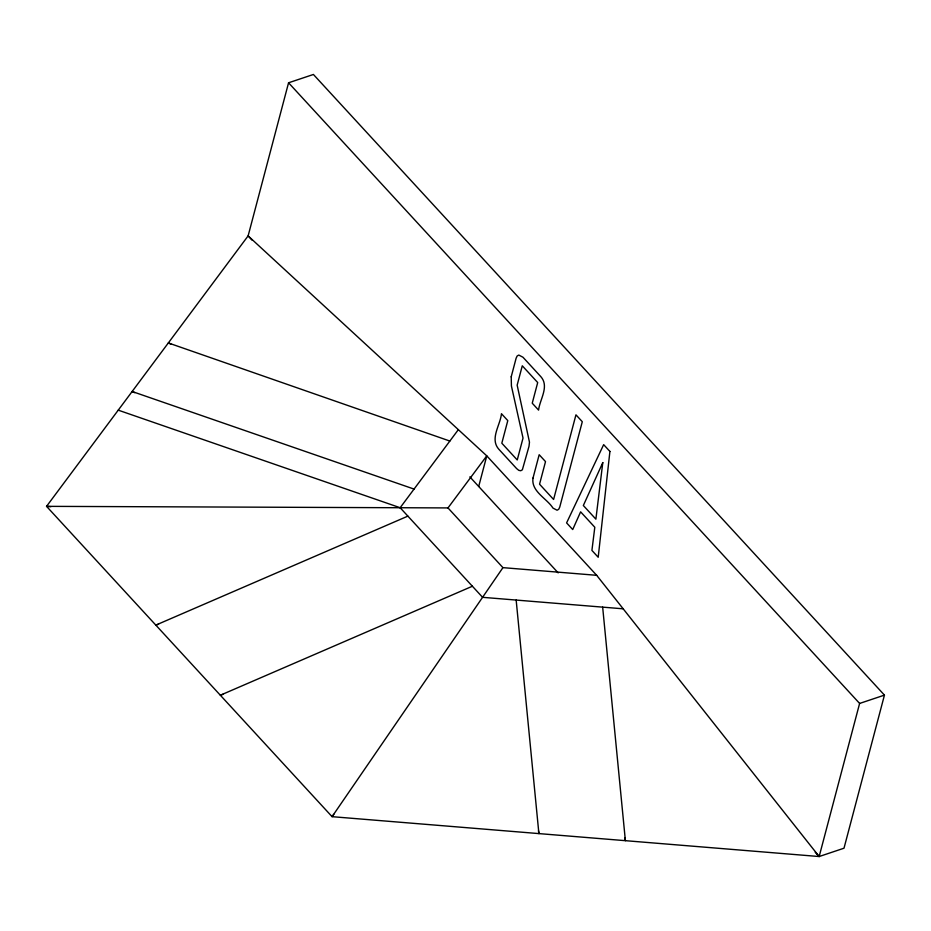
<?xml version="1.0" encoding="UTF-8"?>
<svg xmlns="http://www.w3.org/2000/svg" width="931" height="931" viewBox="0 0 931 931"><rect width="100%" height="100%" fill="white"/><g stroke="black" fill="none" stroke-linecap="round" stroke-linejoin="round"><path stroke-width="1.4" d="M288.563 82.789L248.123 235.88L46.55 506.348L332.076 816.673L819.164 856.532L843.998 848.211L884.45 695.12L313.41 74.468L288.563 82.789L859.616 703.44L819.164 856.532L815.242 852.272M478.697 486.482L486.785 455.864L248.123 235.88L252.045 240.14M819.164 856.532L596.678 575.311L502.938 567.642L332.076 816.673L333.81 814.346M118.237 410.152L400.155 507.732L458.343 429.656M50.902 506.697L46.55 506.348L447.986 507.919L486.785 455.864L596.678 575.311M407.883 516.123L155.826 625.12L158.573 624.201M472.389 586.239L220.333 695.236L223.091 694.305M859.616 703.44L884.45 695.12M623.188 608.816L482.584 597.318L400.155 507.732M414.051 489.078L132.144 391.497L134.786 392.696M449.848 441.05L168.325 342.934L170.967 344.144M469.864 476.881L558.169 572.868M447.986 507.919L502.938 567.642M624.98 837.807L625.388 840.681L602.66 607.14M538.479 830.731L538.898 833.606L516.158 600.064M511.212 376.799L511.422 386.016L523.024 438.07L517.24 459.961L501.821 443.203L507.791 420.603L501.46 413.713C500.413 424.943 489.648 438.676 498.69 449.079L516.658 468.619L518.8 470.364L520.766 470.737L522.361 469.794L529.006 446.31L529.471 442.155L517.159 385.155L522.279 365.79L537.699 382.548L532.241 403.204L538.572 410.094C539.747 399.527 549.511 386.54 540.923 376.764L522.954 357.225L518.8 355.06L517.17 355.968L516.123 358.191L511.212 376.799M609.91 451.43L598.202 557.25L591.918 550.419L594.804 527.26L580.618 511.841L572.716 529.541L566.595 522.896L603.66 444.646L609.91 451.43M533.021 478.01C530.879 491.452 546.869 498.376 552.967 508.082L557.087 510.223L558.705 509.292L559.752 507.069L582.294 421.72L575.952 414.83L553.596 499.47L539.549 484.201L545.519 461.601L539.177 454.712L533.021 478.01M602.788 462.591L595.887 519.149L583.341 505.521L602.788 462.591"/></g></svg>
